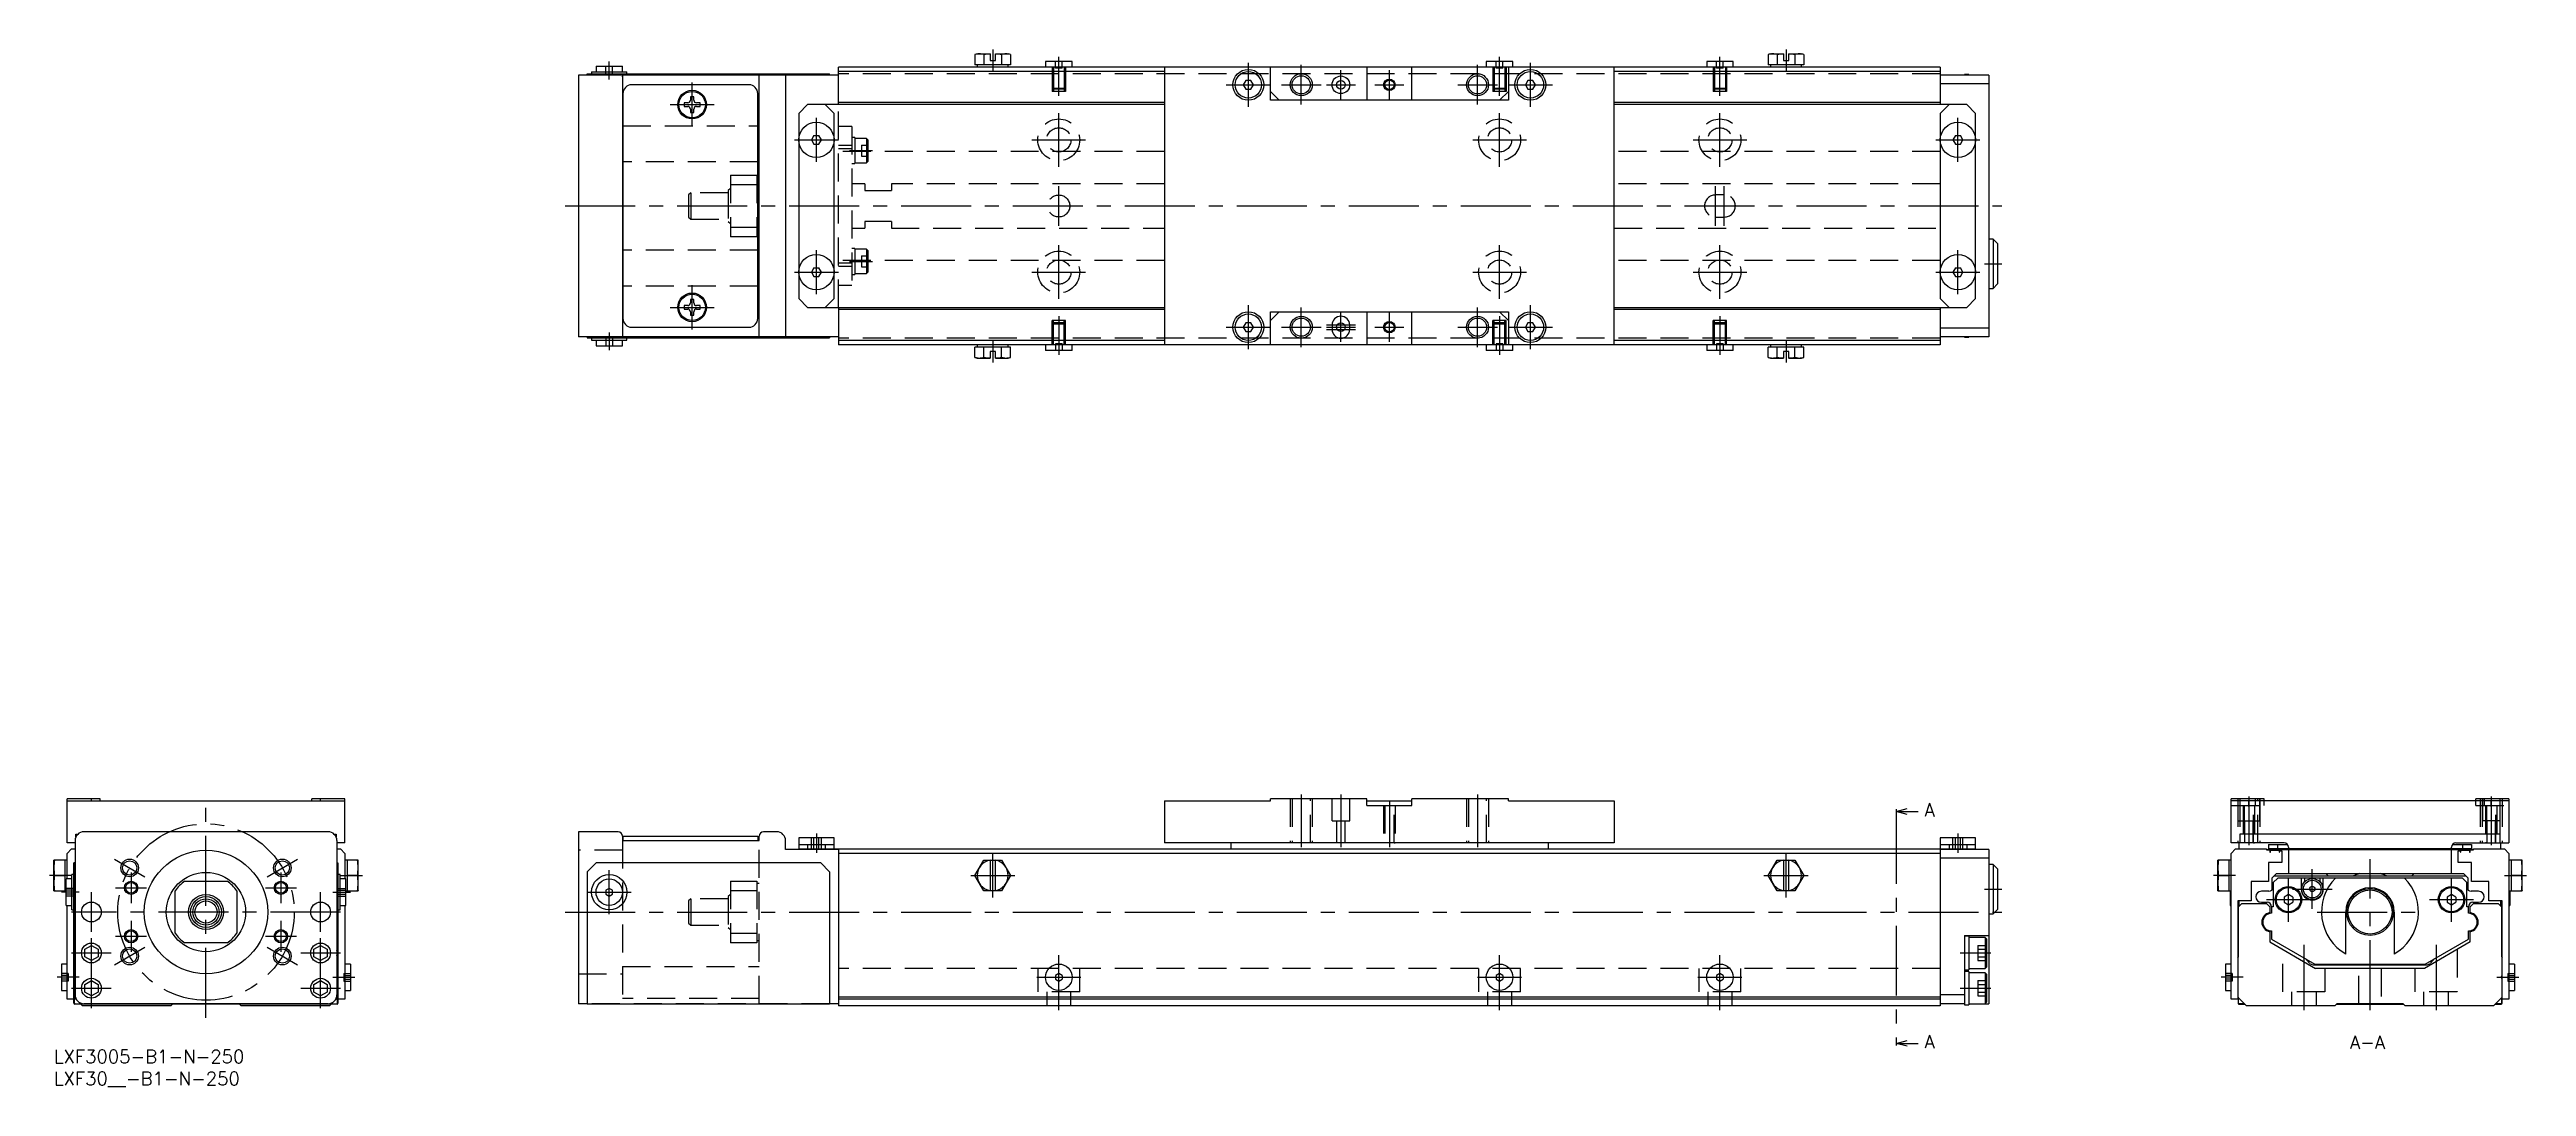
# Model space of a CAD drawing. Extents: x -1 to 561, y -8 to 227.
import ezdxf

# ---------------------------------------------------------------- set-up
doc = ezdxf.new("R2010")
doc.units = 0
doc.header["$LTSCALE"] = 0.5
doc.linetypes.add('CENTER', pattern=[50.8, 31.75, -6.35, 6.35, -6.35])
doc.linetypes.add('DASHED', pattern=[19.05, 12.7, -6.35])
for name, color, linetype in [('MSM_CENTER', 1, 'CENTER'), ('MSM_CONTINUOUS', 7, 'CONTINUOUS'), ('MSM_DASHED', 4, 'DASHED'), ('MSM_NARROW', 5, 'CONTINUOUS'), ('MSM_PART_NUMBER', 7, 'CONTINUOUS')]:
    doc.layers.add(name, color=color, linetype=linetype)
doc.styles.get("Standard").update_dxf_attribs({"font": 'txt.shx', "height": 1, "bigfont": 'bigfont.shx'})

# ---------------------------------------------------------------- blocks, each defined once
blk = doc.blocks.new('*U116')
at = {"layer": 'MSM_PART_NUMBER'}
blk.add_text('LXF3005-B1-N-250', height=3, dxfattribs=at).set_placement((0, -3))
blk = doc.blocks.new('*U117')
at = {"layer": 'MSM_PART_NUMBER'}
blk.add_text('LXF30__-B1-N-250', height=3, dxfattribs=at).set_placement((0, -8))

msp = doc.modelspace()

# ---------------------------------------------------------------- linework, layer by layer
at = {"layer": 'MSM_CENTER'}
for p, q in [((213, 227), (213, 222)), ((228, 216.5), (228, 225.31)), ((328, 216.5), (328, 225.31)), ((378, 216.5), (378, 225.31)), ((393, 227), (393, 222)), ((126, 220.2), (126, 224.25)), ((144.8, 209.5), (144.8, 219.5)), ((271, 214), (271, 224)), ((283, 214.5), (283, 223.5)), ((292, 215.7), (292, 222.3)), ((303, 215.7), (303, 222.3)), ((323, 214.5), (323, 223.5)), ((335, 214), (335, 224)), ((139.8, 214.5), (149.8, 214.5)), ((266, 219), (276, 219)), ((278.5, 219), (287.5, 219)), ((288.7, 219), (295.3, 219)), ((299.7, 219), (306.3, 219)), ((318.5, 219), (327.5, 219)), ((330, 219), (340, 219)), ((173, 201.5), (173, 211.5)), ((228, 200.41), (228, 212.59)), ((328, 200.41), (328, 212.59)), ((378, 200.41), (378, 212.59)), ((432, 201.5), (432, 211.5)), ((168, 206.5), (178, 206.5)), ((180.5, 204.06), (185.7, 204.06)), ((221.91, 206.5), (234.09, 206.5)), ((321.91, 206.5), (334.09, 206.5)), ((371.91, 206.5), (384.09, 206.5)), ((427, 206.5), (437, 206.5)), ((116, 191.5), (442, 191.5)), ((228, 187), (228, 196)), ((377, 187), (377, 196)), ((379, 187), (379, 196)), ((173, 171.5), (173, 181.5)), ((228, 170.41), (228, 182.59)), ((328, 170.41), (328, 182.59)), ((378, 170.41), (378, 182.59)), ((432, 171.5), (432, 181.5)), ((168, 176.5), (178, 176.5)), ((180.5, 178.94), (185.7, 178.94)), ((221.91, 176.5), (234.09, 176.5)), ((321.91, 176.5), (334.09, 176.5)), ((371.91, 176.5), (384.09, 176.5)), ((427, 176.5), (437, 176.5)), ((438, 178.4), (442, 178.4)), ((144.8, 163.5), (144.8, 173.5)), ((271, 159), (271, 169)), ((335, 159), (335, 169)), ((139.8, 168.5), (149.8, 168.5)), ((228, 166.5), (228, 157.69)), ((266, 164), (276, 164)), ((278.5, 164), (287.5, 164)), ((283, 159.5), (283, 168.5)), ((288.7, 164.5), (295.3, 164.5)), ((288.7, 164), (295.3, 164)), ((288.7, 163.5), (295.3, 163.5)), ((292, 160.7), (292, 167.3)), ((299.7, 164), (306.3, 164)), ((303, 160.7), (303, 167.3)), ((318.5, 164), (327.5, 164)), ((323, 159.5), (323, 168.5)), ((328, 166.5), (328, 157.69)), ((330, 164), (340, 164)), ((378, 166.5), (378, 157.69)), ((126, 162.8), (126, 158.75)), ((213, 161), (213, 156.01)), ((393, 161), (393, 156.01)), ((283, 58), (283, 46)), ((292, 58), (292, 46)), ((303, 56.5), (303, 46)), ((323, 58), (323, 46)), ((498, 57.5), (498, 46.5)), ((553, 57.5), (553, 46.5)), ((34.5, 7.3), (34.5, 55.3)), ((418, 53.6), (418, 2)), ((173, 49.1), (173, 44.7)), ((432, 49.1), (432, 44.7)), ((4, 39.6), (-1, 39.6)), ((13.72, 43.3), (20.64, 39.3)), ((17.5, 40.3), (17.5, 33.3)), ((48.36, 39.3), (55.28, 43.3)), ((51.5, 40.3), (51.5, 33.3)), ((65, 39.6), (70, 39.6)), ((126, 30.8), (126, 40.8)), ((208, 39.6), (218, 39.6)), ((213, 34.6), (213, 44.6)), ((388, 39.6), (398, 39.6)), ((393, 34.6), (393, 44.6)), ((495, 39.6), (490, 39.6)), ((512.4, 32), (512.4, 41)), ((525.5, 9), (525.5, 43.3)), ((556, 39.6), (561, 39.6)), ((5.75, 35.8), (1.75, 35.8)), ((8.5, 26.8), (8.5, 35.8)), ((14, 36.8), (21, 36.8)), ((48, 36.8), (55, 36.8)), ((60.5, 26.8), (60.5, 35.8)), ((63.25, 35.8), (67.25, 35.8)), ((121, 35.8), (131, 35.8)), ((438, 36.5), (442, 36.5)), ((502, 34.1), (512, 34.1)), ((507, 29.1), (507, 39.1)), ((507.9, 36.5), (516.9, 36.5)), ((539, 34.1), (549, 34.1)), ((544, 29.1), (544, 39.1)), ((65, 31.3), (4, 31.3)), ((17.5, 29.3), (17.5, 22.3)), ((51.5, 29.3), (51.5, 22.3)), ((116, 31.3), (442, 31.3)), ((513.5, 31.3), (537.5, 31.3)), ((8.5, 9.5), (8.5, 26.5)), ((13.72, 19.3), (20.64, 23.3)), ((14, 25.8), (21, 25.8)), ((48, 25.8), (55, 25.8)), ((48.36, 23.3), (55.28, 19.3)), ((60.5, 9.5), (60.5, 26.5)), ((510.5, 23.86), (510.5, 9)), ((540.5, 23.86), (540.5, 9)), ((4, 22), (13, 22)), ((56, 22), (65, 22)), ((228, 9), (228, 21.5)), ((328, 9), (328, 21.5)), ((378, 9), (378, 21.5)), ((432.5, 22), (439.5, 22)), ((5.7, 16.5), (0.7, 16.5)), ((4, 14), (13, 14)), ((56, 14), (65, 14)), ((63.3, 16.5), (68.3, 16.5)), ((223, 16.5), (233, 16.5)), ((323, 16.5), (333, 16.5)), ((373, 16.5), (383, 16.5)), ((432.5, 14), (439.5, 14)), ((496.7, 16.5), (491.7, 16.5)), ((554.3, 16.5), (559.3, 16.5))]:
    msp.add_line(p, q, dxfattribs=at)
msp.add_circle((34.5, 31.3), 20, dxfattribs=at)
at = {"layer": 'MSM_CONTINUOUS'}
for p, q in [((209.5, 226), (208.96, 225.85)), ((208.96, 225.85), (208.96, 223.5)), ((209.5, 226), (212.4, 226)), ((210.98, 225.85), (210.98, 223.5)), ((212.4, 226), (212.4, 224.5)), ((213.6, 224.5), (213.6, 226)), ((213.6, 226), (216.5, 226)), ((215.02, 225.85), (215.02, 223.5)), ((217.04, 225.85), (216.5, 226)), ((217.04, 225.85), (217.04, 223.5)), ((389.5, 226), (388.96, 225.85)), ((388.96, 225.85), (388.96, 223.5)), ((389.5, 226), (392.4, 226)), ((390.98, 225.85), (390.98, 223.5)), ((392.4, 226), (392.4, 224.5)), ((393.6, 224.5), (393.6, 226)), ((393.6, 226), (396.5, 226)), ((395.02, 225.85), (395.02, 223.5)), ((397.04, 225.85), (396.5, 226)), ((397.04, 225.85), (397.04, 223.5)), ((178, 221.2), (119, 221.2)), ((119, 221.2), (119, 161.8)), ((121, 221.2), (121, 221.45)), ((121, 221.45), (176, 221.45)), ((121, 221.35), (176, 221.35)), ((122, 221.95), (130, 221.95)), ((122, 221.95), (122, 221.45)), ((123, 223.25), (129, 223.25)), ((123, 223.25), (123, 221.95)), ((123, 221.35), (123, 221.45)), ((124.4, 221.35), (124.4, 221.2)), ((127.6, 221.2), (127.6, 221.35)), ((129, 221.95), (129, 223.25)), ((129, 221.2), (129, 161.8)), ((130, 221.45), (130, 221.95)), ((160, 161.8), (160, 221.2)), ((166, 221.25), (166, 161.75)), ((174, 221.35), (174, 221.45)), ((176, 221.2), (176, 221.45)), ((428, 223), (178, 223)), ((178, 214.5), (178, 223)), ((252, 222), (178, 222)), ((217.04, 223.5), (208.96, 223.5)), ((209.5, 223.5), (209.5, 223)), ((212.4, 224.5), (213.6, 224.5)), ((216.5, 223), (216.5, 223.5)), ((225, 224.3), (225, 223)), ((231, 224.3), (225, 224.3)), ((231, 223), (231, 224.3)), ((252, 223), (252, 160)), ((270.42, 220), (269.85, 219)), ((271.58, 220), (270.42, 220)), ((272.15, 219), (271.58, 220)), ((276, 215.5), (276, 223)), ((297.9, 223), (297.9, 215.5)), ((308.1, 215.5), (308.1, 223)), ((325, 224.3), (325, 223)), ((331, 224.3), (325, 224.3)), ((330, 223), (330, 215.5)), ((331, 223), (331, 224.3)), ((334.42, 220), (333.85, 219)), ((335.58, 220), (334.42, 220)), ((336.15, 219), (335.58, 220)), ((354, 160), (354, 223)), ((428, 222), (354, 222)), ((375, 224.3), (375, 223)), ((381, 224.3), (375, 224.3)), ((381, 223), (381, 224.3)), ((397.04, 223.5), (388.96, 223.5)), ((389.5, 223.5), (389.5, 223)), ((392.4, 224.5), (393.6, 224.5)), ((396.5, 223), (396.5, 223.5)), ((428, 223), (428, 214.5)), ((439, 221.2), (428, 221.2)), ((439, 219.2), (428, 219.2)), ((434.5, 221.3), (433.5, 221.3)), ((433.5, 221.3), (433.5, 221.2)), ((434.5, 221.3), (434.5, 221.2)), ((439, 221.2), (439, 161.8)), ((129.1, 217), (129.1, 166)), ((157.7, 219), (131.1, 219)), ((143, 214.9), (143, 214.1)), ((143.8, 214.9), (143, 214.9)), ((143, 214.1), (143.8, 214.1)), ((144.4, 216.3), (144.4, 215.5)), ((145.2, 216.3), (144.4, 216.3)), ((145.2, 215.5), (145.2, 216.3)), ((146.6, 214.9), (145.8, 214.9)), ((145.8, 214.1), (146.6, 214.1)), ((146.6, 214.1), (146.6, 214.9)), ((159.7, 166), (159.7, 217)), ((171, 214.5), (169, 212.5)), ((252, 214.5), (171, 214.5)), ((177, 212.5), (175, 214.5)), ((252, 215), (178, 215)), ((269.85, 219), (270.42, 218)), ((270.42, 218), (271.58, 218)), ((271.58, 218), (272.15, 219)), ((278, 215.5), (276, 217.5)), ((330, 215.5), (276, 215.5)), ((330, 217.5), (328, 215.5)), ((333.85, 219), (334.42, 218)), ((334.42, 218), (335.58, 218)), ((335.58, 218), (336.15, 219)), ((428, 215), (354, 215)), ((434, 214.5), (354, 214.5)), ((430, 214.5), (428, 212.5)), ((436, 212.5), (434, 214.5)), ((129, 209.7), (129.1, 209.7)), ((129, 209.7), (129.1, 209.7)), ((144.4, 213.5), (144.4, 212.7)), ((144.4, 212.7), (145.2, 212.7)), ((145.2, 212.7), (145.2, 213.5)), ((159.7, 209.7), (160, 209.7)), ((159.7, 209.7), (160, 209.7)), ((169, 212.5), (169, 170.5)), ((177, 170.5), (177, 212.5)), ((428, 212.5), (428, 170.5)), ((436, 170.5), (436, 212.5)), ((172.42, 207.5), (171.85, 206.5)), ((171.85, 206.5), (172.42, 205.5)), ((172.42, 207.5), (173.58, 207.5)), ((172.42, 205.5), (173.58, 205.5)), ((174.15, 206.5), (173.58, 207.5)), ((173.58, 205.5), (174.15, 206.5)), ((431.42, 207.5), (430.85, 206.5)), ((430.85, 206.5), (431.42, 205.5)), ((431.42, 207.5), (432.58, 207.5)), ((431.42, 205.5), (432.58, 205.5)), ((433.15, 206.5), (432.58, 207.5)), ((432.58, 205.5), (433.15, 206.5)), ((129.1, 201.5), (129, 201.5)), ((160, 201.5), (159.7, 201.5)), ((160, 198), (159.7, 198)), ((129.1, 181.5), (129, 181.5)), ((159.7, 185), (160, 185)), ((160, 181.5), (159.7, 181.5)), ((440, 184), (439, 184)), ((440, 184), (440, 172.8)), ((441, 183), (440, 184)), ((441, 183), (441, 173.8)), ((172.42, 177.5), (171.85, 176.5)), ((171.85, 176.5), (172.42, 175.5)), ((172.42, 177.5), (173.58, 177.5)), ((172.42, 175.5), (173.58, 175.5)), ((174.15, 176.5), (173.58, 177.5)), ((173.58, 175.5), (174.15, 176.5)), ((431.42, 177.5), (430.85, 176.5)), ((430.85, 176.5), (431.42, 175.5)), ((431.42, 177.5), (432.58, 177.5)), ((431.42, 175.5), (432.58, 175.5)), ((433.15, 176.5), (432.58, 177.5)), ((432.58, 175.5), (433.15, 176.5)), ((129.1, 173.3), (129, 173.3)), ((129.1, 173.3), (129, 173.3)), ((143, 168.9), (143, 168.1)), ((143.8, 168.9), (143, 168.9)), ((144.4, 170.3), (144.4, 169.5)), ((145.2, 170.3), (144.4, 170.3)), ((145.2, 169.5), (145.2, 170.3)), ((146.6, 168.9), (145.8, 168.9)), ((146.6, 168.1), (146.6, 168.9)), ((160, 173.3), (159.7, 173.3)), ((160, 173.3), (159.7, 173.3)), ((169, 170.5), (171, 168.5)), ((175, 168.5), (177, 170.5)), ((428, 170.5), (430, 168.5)), ((434, 168.5), (436, 170.5)), ((439, 172.8), (440, 172.8)), ((440, 172.8), (441, 173.8)), ((131.1, 164), (157.7, 164)), ((143, 168.1), (143.8, 168.1)), ((144.4, 167.5), (144.4, 166.7)), ((144.4, 166.7), (145.2, 166.7)), ((145.2, 166.7), (145.2, 167.5)), ((145.8, 168.1), (146.6, 168.1)), ((171, 168.5), (252, 168.5)), ((178, 168.5), (178, 160)), ((252, 168), (178, 168)), ((270.42, 165), (269.85, 164)), ((269.85, 164), (270.42, 163)), ((271.58, 165), (270.42, 165)), ((270.42, 163), (271.58, 163)), ((272.15, 164), (271.58, 165)), ((271.58, 163), (272.15, 164)), ((276, 165.5), (278, 167.5)), ((276, 167.5), (330, 167.5)), ((276, 160), (276, 167.5)), ((290, 164.5), (290, 163.5)), ((294, 163.5), (294, 164.5)), ((297.9, 167.5), (297.9, 160)), ((308.1, 160), (308.1, 167.5)), ((328, 167.5), (330, 165.5)), ((330, 167.5), (330, 160)), ((334.42, 165), (333.85, 164)), ((333.85, 164), (334.42, 163)), ((335.58, 165), (334.42, 165)), ((334.42, 163), (335.58, 163)), ((336.15, 164), (335.58, 165)), ((335.58, 163), (336.15, 164)), ((354, 168.5), (434, 168.5)), ((428, 168), (354, 168)), ((428, 168.5), (428, 160)), ((439, 163.8), (428, 163.8)), ((178, 161.8), (119, 161.8)), ((121, 161.8), (121, 161.55)), ((121, 161.65), (176, 161.65)), ((121, 161.55), (176, 161.55)), ((122, 161.55), (122, 161.05)), ((122, 161.05), (130, 161.05)), ((123, 161.65), (123, 161.55)), ((123, 161.05), (123, 159.75)), ((123, 159.75), (129, 159.75)), ((124.4, 161.8), (124.4, 161.65)), ((127.6, 161.65), (127.6, 161.8)), ((129, 159.75), (129, 161.05)), ((130, 161.05), (130, 161.55)), ((174, 161.65), (174, 161.55)), ((176, 161.8), (176, 161.55)), ((252, 161), (178, 161)), ((428, 160), (178, 160)), ((217.04, 159.5), (208.96, 159.5)), ((208.96, 157.15), (208.96, 159.5)), ((209.5, 160), (209.5, 159.5)), ((210.98, 157.15), (210.98, 159.5)), ((212.4, 158.5), (212.4, 157)), ((213.6, 158.5), (212.4, 158.5)), ((213.6, 157), (213.6, 158.5)), ((215.02, 157.15), (215.02, 159.5)), ((216.5, 159.5), (216.5, 160)), ((217.04, 157.15), (217.04, 159.5)), ((225, 160), (225, 158.7)), ((231, 158.7), (225, 158.7)), ((231, 158.7), (231, 160)), ((325, 160), (325, 158.7)), ((331, 158.7), (325, 158.7)), ((331, 158.7), (331, 160)), ((428, 161), (354, 161)), ((375, 160), (375, 158.7)), ((381, 158.7), (375, 158.7)), ((381, 158.7), (381, 160)), ((397.04, 159.5), (388.96, 159.5)), ((388.96, 157.15), (388.96, 159.5)), ((389.5, 160), (389.5, 159.5)), ((390.98, 157.15), (390.98, 159.5)), ((392.4, 158.5), (392.4, 157)), ((393.6, 158.5), (392.4, 158.5)), ((393.6, 157), (393.6, 158.5)), ((395.02, 157.15), (395.02, 159.5)), ((396.5, 159.5), (396.5, 160)), ((397.04, 157.15), (397.04, 159.5)), ((439, 161.8), (428, 161.8)), ((433.5, 161.8), (433.5, 161.7)), ((433.5, 161.7), (434.5, 161.7)), ((434.5, 161.8), (434.5, 161.7)), ((208.96, 157.15), (209.5, 157)), ((209.5, 157), (212.4, 157)), ((213.6, 157), (216.5, 157)), ((216.5, 157), (217.04, 157.15)), ((388.96, 157.15), (389.5, 157)), ((389.5, 157), (392.4, 157)), ((393.6, 157), (396.5, 157)), ((396.5, 157), (397.04, 157.15)), ((3, 47), (3, 57)), ((10.5, 57), (3, 57)), ((3, 56.5), (66, 56.5)), ((8.5, 56.5), (8.5, 57)), ((10.5, 56.5), (10.5, 57)), ((66, 57), (58.5, 57)), ((58.5, 56.5), (58.5, 57)), ((60.5, 56.5), (60.5, 57)), ((66, 47), (66, 57)), ((252, 56.5), (252, 47)), ((252, 56.5), (276, 56.5)), ((276, 56.5), (276, 57)), ((297.9, 57), (276, 57)), ((297.9, 55.5), (297.9, 57)), ((297.9, 56.5), (308.1, 56.5)), ((330, 57), (308.1, 57)), ((308.1, 55.5), (308.1, 57)), ((330, 56.5), (330, 57)), ((330, 56.5), (354, 56.5)), ((354, 56.5), (354, 47)), ((501.5, 57), (494, 57)), ((494, 47), (494, 57)), ((557, 56.5), (494, 56.5)), ((499.5, 56.5), (499.5, 57)), ((501.5, 56.5), (501.5, 57)), ((557, 57), (549.5, 57)), ((549.5, 56.5), (549.5, 57)), ((551.5, 56.5), (551.5, 57)), ((557, 57), (557, 47)), ((297.9, 55.5), (308.1, 55.5)), ((418, 54.1), (420.5, 54.77)), ((418, 54.6), (418, 53.6)), ((418, 54.1), (423, 54.1)), ((420.5, 53.43), (418, 54.1)), ((4.8, 47), (3, 47)), ((3, 44.6), (4, 45.6)), ((4, 45.6), (4.8, 45.6)), ((4.8, 47.5), (4.8, 12.5)), ((5, 49), (5.48, 49)), ((5, 48.37), (5, 49)), ((62.2, 49.5), (6.8, 49.5)), ((63.52, 49), (64, 49)), ((64, 49), (64, 48.37)), ((64.2, 47.5), (64.2, 12.5)), ((66, 47), (64.2, 47)), ((64.2, 45.6), (65, 45.6)), ((65, 45.6), (66, 44.6)), ((128, 49.5), (119, 49.5)), ((119, 49.5), (119, 10.5)), ((129, 48.5), (129, 47.5)), ((129, 47.5), (160, 47.5)), ((129.1, 48.5), (129.1, 47.5)), ((129.1, 48.5), (159.7, 48.5)), ((159.7, 48.5), (159.7, 47.5)), ((160, 47.5), (160, 48.5)), ((164, 49.5), (161, 49.5)), ((166, 45.5), (166, 47.5)), ((178, 45.5), (166, 45.5)), ((169, 48.1), (169, 45.5)), ((177, 48.1), (169, 48.1)), ((169, 46.6), (177, 46.6)), ((169, 45.6), (436, 45.6)), ((171, 46.6), (171, 45.5)), ((175, 46.6), (175, 45.6)), ((177, 45.6), (177, 48.1)), ((178, 45.6), (178, 10)), ((354, 47), (252, 47)), ((267, 47), (267, 45.6)), ((339, 47), (339, 45.6)), ((436, 48.1), (428, 48.1)), ((428, 48.1), (428, 10)), ((428, 46.6), (436, 46.6)), ((439, 45.5), (428, 45.5)), ((430, 46.6), (430, 45.6)), ((434, 46.6), (434, 45.5)), ((436, 45.5), (436, 48.1)), ((439, 45.5), (439, 10.5)), ((506, 47), (494, 47)), ((494, 44.6), (495, 45.6)), ((495, 45.6), (502, 45.6)), ((495.8, 45.6), (495.8, 47)), ((555, 49), (496, 49)), ((496, 49), (496, 47)), ((502, 45.6), (502, 45.4)), ((502, 45.5), (549, 45.5)), ((502, 45.4), (502.8, 45.4)), ((502.5, 46.6), (506.8, 46.6)), ((502.5, 46.6), (502.5, 45.5)), ((548.5, 45.6), (502.5, 45.6)), ((502.8, 45.4), (502.8, 44.85)), ((502.9, 44.85), (502.9, 45.35)), ((502.9, 45.35), (504.9, 45.35)), ((504.5, 46.6), (504.5, 45.6)), ((504.9, 45.35), (504.9, 44.85)), ((505, 45.2), (505.5, 45.2)), ((505, 44.85), (505, 45.2)), ((505.5, 45.2), (505.5, 42.5)), ((506.5, 46.87), (506.5, 46.6)), ((507, 46), (507, 45.6)), ((507, 45.5), (507, 40)), ((544, 45.6), (544, 46)), ((544, 40), (544, 45.5)), ((544.2, 46.6), (548.5, 46.6)), ((544.5, 46.6), (544.5, 46.87)), ((545, 47), (557, 47)), ((545.5, 45.2), (546, 45.2)), ((545.5, 42.5), (545.5, 45.2)), ((546, 45.2), (546, 44.85)), ((546.1, 45.35), (548.1, 45.35)), ((546.1, 44.85), (546.1, 45.35)), ((546.5, 46.6), (546.5, 45.6)), ((548.1, 45.35), (548.1, 44.85)), ((548.2, 45.4), (549, 45.4)), ((548.2, 44.85), (548.2, 45.4)), ((548.5, 46.6), (548.5, 45.5)), ((549, 45.6), (556, 45.6)), ((549, 45.4), (549, 45.6)), ((555, 47), (555, 49)), ((555.2, 45.6), (555.2, 47)), ((556, 45.6), (557, 44.6)), ((0, 43.05), (0.01, 43.1)), ((0, 36.15), (0, 43.05)), ((3, 43.1), (0.01, 43.1)), ((0.15, 39.6), (2.5, 39.6)), ((2.5, 43.1), (2.5, 36.1)), ((3, 38.8), (3, 44.6)), ((4.55, 39.8), (4.05, 39.8)), ((4.05, 31.8), (4.05, 39.8)), ((4.55, 10.6), (4.55, 42.45)), ((4.65, 42.45), (4.55, 42.45)), ((4.65, 40.45), (4.55, 40.45)), ((4.65, 10.6), (4.65, 42.45)), ((64.35, 10.6), (64.35, 42.45)), ((64.35, 42.45), (64.45, 42.45)), ((64.35, 40.45), (64.45, 40.45)), ((64.45, 42.45), (64.45, 10.6)), ((64.95, 39.8), (64.45, 39.8)), ((64.95, 31.8), (64.95, 39.8)), ((66, 44.6), (66, 38.8)), ((68.99, 43.1), (66, 43.1)), ((66.5, 43.1), (66.5, 36.1)), ((68.85, 39.6), (66.5, 39.6)), ((68.99, 43.1), (69, 43.05)), ((69, 36.15), (69, 43.05)), ((121, 40.45), (123, 42.45)), ((121, 40.45), (121, 10.4)), ((174, 42.45), (123, 42.45)), ((174, 42.45), (176, 40.45)), ((176, 40.45), (176, 10.4)), ((428, 44.6), (178, 44.6)), ((208.96, 39.6), (210.98, 43.1)), ((210.98, 36.1), (208.96, 39.6)), ((210.98, 43.1), (215.02, 43.1)), ((212.4, 43.1), (212.4, 36.1)), ((213.6, 36.1), (213.6, 43.1)), ((215.02, 43.1), (217.04, 39.6)), ((217.04, 39.6), (215.02, 36.1)), ((388.96, 39.6), (390.98, 43.1)), ((390.98, 36.1), (388.96, 39.6)), ((390.98, 43.1), (395.02, 43.1)), ((392.4, 43.1), (392.4, 36.1)), ((393.6, 36.1), (393.6, 43.1)), ((395.02, 43.1), (397.04, 39.6)), ((397.04, 39.6), (395.02, 36.1)), ((439, 43.5), (428, 43.5)), ((440, 42.1), (439, 42.1)), ((441, 41.1), (440, 42.1)), ((440, 42.1), (440, 30.9)), ((441, 41.1), (441, 31.9)), ((491, 43.05), (491.01, 43.1)), ((491, 36.15), (491, 43.05)), ((494, 43.1), (491.01, 43.1)), ((491.15, 39.6), (493.5, 39.6)), ((493.5, 43.1), (493.5, 36.1)), ((494, 11.5), (494, 44.6)), ((502.5, 42.5), (502.5, 38.2)), ((505.5, 42.5), (502.5, 42.5)), ((502.8, 44.85), (502.9, 44.85)), ((504.25, 40), (503.25, 39)), ((503.75, 39.5), (547.25, 39.5)), ((504.25, 40), (546.75, 40)), ((504.9, 44.85), (505, 44.85)), ((516, 39.5), (515.5, 40)), ((535.5, 40), (535, 39.5)), ((548.5, 42.5), (545.5, 42.5)), ((546, 44.85), (546.1, 44.85)), ((547.75, 39), (546.75, 40)), ((548.1, 44.85), (548.2, 44.85)), ((548.5, 38.2), (548.5, 42.5)), ((557, 44.6), (557, 11.5)), ((559.99, 43.1), (557, 43.1)), ((557.5, 43.1), (557.5, 36.1)), ((559.85, 39.6), (557.5, 39.6)), ((559.99, 43.1), (560, 43.05)), ((560, 36.15), (560, 43.05)), ((0.01, 36.1), (0, 36.15)), ((0.01, 36.1), (2.75, 36.1)), ((4.05, 38.8), (2.75, 38.8)), ((2.75, 32.8), (2.75, 38.8)), ((4.8, 37.4), (4.65, 37.4)), ((4.65, 34.2), (4.8, 34.2)), ((4.8, 33.8), (4.65, 33.8)), ((27.5, 26.48), (27.5, 36.12)), ((29.68, 38.3), (39.32, 38.3)), ((41.5, 36.12), (41.5, 26.48)), ((64.35, 37.4), (64.2, 37.4)), ((64.2, 34.2), (64.35, 34.2)), ((64.35, 33.8), (64.2, 33.8)), ((66.25, 38.8), (64.95, 38.8)), ((66.25, 32.8), (66.25, 38.8)), ((66.25, 36.1), (68.99, 36.1)), ((69, 36.15), (68.99, 36.1)), ((126, 36.67), (125.25, 36.23)), ((125.25, 36.23), (125.25, 35.37)), ((125.25, 35.37), (126, 34.93)), ((126.75, 36.23), (126, 36.67)), ((126, 34.93), (126.75, 35.37)), ((126.75, 35.37), (126.75, 36.23)), ((215.02, 36.1), (210.98, 36.1)), ((395.02, 36.1), (390.98, 36.1)), ((491.01, 36.1), (491, 36.15)), ((491.01, 36.1), (494, 36.1)), ((493.75, 36.1), (493.75, 32.8)), ((495.5, 33.8), (495.5, 11.5)), ((498.5, 33.8), (495.5, 33.8)), ((495.55, 33.8), (495.55, 21.05)), ((495.65, 21.15), (495.65, 33.8)), ((495.8, 32.6), (495.8, 33.8)), ((498.5, 38.2), (498.5, 33.8)), ((502.5, 38.2), (498.5, 38.2)), ((502.55, 36), (500.85, 36)), ((503.25, 39), (503.25, 36.29)), ((504.55, 39), (503.55, 38)), ((503.55, 38), (503.55, 32.5)), ((546.45, 39), (504.55, 39)), ((507, 35.25), (506, 34.68)), ((506, 34.68), (506, 33.52)), ((508, 34.68), (507, 35.25)), ((508, 34.68), (508, 33.52)), ((509.9, 39), (509.9, 36.5)), ((510.7, 38.19), (510.7, 39)), ((514.1, 39), (514.1, 38.19)), ((514.9, 36.5), (514.9, 39)), ((544, 35.25), (543, 34.68)), ((543, 34.68), (543, 33.52)), ((545, 34.68), (544, 35.25)), ((545, 34.68), (545, 33.52)), ((547.45, 38), (546.45, 39)), ((547.45, 32.5), (547.45, 38)), ((547.75, 36.29), (547.75, 39)), ((550.15, 36), (548.45, 36)), ((552.5, 38.2), (548.5, 38.2)), ((552.5, 33.8), (552.5, 38.2)), ((555.5, 33.8), (552.5, 33.8)), ((555.2, 32.6), (555.2, 33.8)), ((555.35, 33.8), (555.35, 21.15)), ((555.45, 21.05), (555.45, 33.8)), ((555.5, 11.5), (555.5, 33.8)), ((557, 36.1), (559.99, 36.1)), ((557.25, 36.1), (557.25, 32.8)), ((560, 36.15), (559.99, 36.1)), ((2.75, 32.8), (4.05, 32.8)), ((3, 11.5), (3, 32.8)), ((4.05, 31.8), (4.55, 31.8)), ((4.5, 31.8), (4.5, 11.5)), ((4.7, 32.5), (4.8, 32.6)), ((4.7, 21.2), (4.7, 32.5)), ((64.2, 32.6), (64.3, 32.5)), ((64.3, 32.5), (64.3, 21.2)), ((64.45, 31.8), (64.95, 31.8)), ((64.5, 11.5), (64.5, 31.8)), ((64.95, 32.8), (66.25, 32.8)), ((66, 32.8), (66, 11.5)), ((439, 30.9), (440, 30.9)), ((440, 30.9), (441, 31.9)), ((493.75, 32.8), (494, 32.8)), ((495.5, 31.8), (495.55, 31.8)), ((495.7, 32.5), (496.4, 33.2)), ((495.7, 21.2), (495.7, 32.5)), ((496.4, 33.2), (502.05, 33.2)), ((500.85, 33.5), (502.16, 33.5)), ((502.05, 33.2), (502.75, 32.5)), ((502.75, 32.5), (502.75, 31.16)), ((503.55, 32.5), (503.16, 32.5)), ((503.16, 32.5), (503.16, 31)), ((506, 33.52), (507, 32.95)), ((507, 32.95), (508, 33.52)), ((520, 21.77), (520, 31.3)), ((531, 31.3), (531, 21.77)), ((543, 33.52), (544, 32.95)), ((544, 32.95), (545, 33.52)), ((547.84, 32.5), (547.45, 32.5)), ((547.84, 31), (547.84, 32.5)), ((548.25, 32.5), (548.95, 33.2)), ((548.25, 31.16), (548.25, 32.5)), ((548.84, 33.5), (550.15, 33.5)), ((548.95, 33.2), (554.6, 33.2)), ((554.6, 33.2), (555.3, 32.5)), ((555.3, 32.5), (555.3, 21.2)), ((555.45, 31.8), (555.5, 31.8)), ((557, 32.8), (557.25, 32.8)), ((7, 22.87), (8.5, 23.73)), ((7, 21.13), (7, 22.87)), ((8.5, 23.73), (10, 22.87)), ((10, 22.87), (10, 21.13)), ((39.32, 24.3), (29.68, 24.3)), ((59, 22.87), (60.5, 23.73)), ((59, 21.13), (59, 22.87)), ((60.5, 23.73), (62, 22.87)), ((62, 22.87), (62, 21.13)), ((433.5, 26), (439, 26)), ((433.5, 26), (433.5, 10.2)), ((434.5, 25.8), (433.5, 25.8)), ((434.5, 25.8), (434.5, 18.2)), ((438.19, 25.5), (434.5, 25.5)), ((438.5, 25.19), (438.19, 25.5)), ((438.19, 25.5), (438.19, 18.5)), ((438.5, 25.19), (438.5, 18.81)), ((502.75, 26.84), (502.75, 24.5)), ((502.75, 24.5), (513.14, 18.5)), ((503.16, 27), (503.16, 25.16)), ((503.16, 25.16), (512.96, 19.5)), ((548.25, 24.5), (537.86, 18.5)), ((538.03, 19.5), (547.84, 25.16)), ((547.84, 25.16), (547.84, 27)), ((548.25, 24.5), (548.25, 26.84)), ((3, 19.5), (1.7, 19.5)), ((1.7, 19.5), (1.7, 13.5)), ((4.5, 21), (4.55, 21.05)), ((4.65, 21.15), (4.7, 21.2)), ((8.5, 20.27), (7, 21.13)), ((10, 21.13), (8.5, 20.27)), ((60.5, 20.27), (59, 21.13)), ((62, 21.13), (60.5, 20.27)), ((64.3, 21.2), (64.35, 21.15)), ((64.45, 21.05), (64.5, 21)), ((67.3, 19.5), (66, 19.5)), ((67.3, 19.5), (67.3, 13.5)), ((228, 17.37), (227.25, 16.93)), ((227.25, 16.93), (227.25, 16.07)), ((228.75, 16.93), (228, 17.37)), ((228.75, 16.93), (228.75, 16.07)), ((328, 17.37), (327.25, 16.93)), ((327.25, 16.93), (327.25, 16.07)), ((328.75, 16.93), (328, 17.37)), ((328.75, 16.93), (328.75, 16.07)), ((378, 17.37), (377.25, 16.93)), ((377.25, 16.93), (377.25, 16.07)), ((378.75, 16.93), (378, 17.37)), ((378.75, 16.93), (378.75, 16.07)), ((433.5, 18.2), (434.5, 18.2)), ((434.5, 17.8), (433.5, 17.8)), ((434.5, 18.5), (438.19, 18.5)), ((434.5, 17.8), (434.5, 10.2)), ((438.19, 17.5), (434.5, 17.5)), ((438.19, 18.5), (438.5, 18.81)), ((438.5, 17.19), (438.19, 17.5)), ((438.19, 17.5), (438.19, 10.5)), ((438.5, 17.19), (438.5, 10.81)), ((494, 19.5), (492.7, 19.5)), ((492.7, 19.5), (492.7, 13.5)), ((495.5, 21), (495.7, 21.2)), ((511.78, 19.65), (512.54, 19.3)), ((512.54, 19.3), (538.46, 19.3)), ((512.96, 19.5), (538.03, 19.5)), ((537.86, 18.5), (513.14, 18.5)), ((538.46, 19.3), (539.22, 19.65)), ((555.3, 21.2), (555.5, 21)), ((558.3, 19.5), (557, 19.5)), ((558.3, 19.5), (558.3, 13.5)), ((1.7, 13.5), (3, 13.5)), ((4.5, 11.5), (3, 11.5)), ((4.55, 11.95), (4.5, 12)), ((5.2, 11.3), (4.65, 11.85)), ((7, 14.87), (8.5, 15.73)), ((7, 13.13), (7, 14.87)), ((8.5, 12.27), (7, 13.13)), ((8.5, 15.73), (10, 14.87)), ((10, 13.13), (8.5, 12.27)), ((10, 14.87), (10, 13.13)), ((59, 14.87), (60.5, 15.73)), ((59, 13.13), (59, 14.87)), ((60.5, 12.27), (59, 13.13)), ((60.5, 15.73), (62, 14.87)), ((62, 13.13), (60.5, 12.27)), ((62, 14.87), (62, 13.13)), ((64.35, 11.85), (63.8, 11.3)), ((64.5, 12), (64.45, 11.95)), ((66, 11.5), (64.5, 11.5)), ((66, 13.5), (67.3, 13.5)), ((428, 12), (178, 12)), ((428, 11.5), (178, 11.5)), ((227.25, 16.07), (228, 15.63)), ((228, 15.63), (228.75, 16.07)), ((327.25, 16.07), (328, 15.63)), ((328, 15.63), (328.75, 16.07)), ((377.25, 16.07), (378, 15.63)), ((378, 15.63), (378.75, 16.07)), ((433.5, 12.5), (428, 12.5)), ((492.7, 13.5), (494, 13.5)), ((495.5, 11.5), (494, 11.5)), ((497.5, 10), (495.5, 12)), ((495.55, 11.95), (495.55, 10.6)), ((495.65, 10.6), (495.65, 11.85)), ((555.5, 12), (553.5, 10)), ((555.35, 11.85), (555.35, 10.6)), ((555.45, 10.6), (555.45, 11.95)), ((557, 11.5), (555.5, 11.5)), ((557, 13.5), (558.3, 13.5)), ((4.75, 10.5), (64.25, 10.5)), ((64.25, 10.4), (4.75, 10.4)), ((6, 10.5), (5.6, 10.9)), ((6.5, 10), (6.1, 10.4)), ((26.5, 10), (6.5, 10)), ((62.2, 10.5), (6.8, 10.5)), ((26.9, 10.4), (26.5, 10)), ((42.5, 10), (42.1, 10.4)), ((62.5, 10), (42.5, 10)), ((62.9, 10.4), (62.5, 10)), ((63.4, 10.9), (63, 10.5)), ((121, 10.5), (119, 10.5)), ((176, 10.4), (121, 10.4)), ((178, 10.5), (176, 10.5)), ((428, 10), (178, 10)), ((433.5, 10.5), (428, 10.5)), ((433.5, 10.2), (434.5, 10.2)), ((434.5, 10.5), (439, 10.5)), ((438.19, 10.5), (438.5, 10.81)), ((497, 10.5), (495.75, 10.5)), ((495.75, 10.4), (497.1, 10.4)), ((517.5, 10), (497.5, 10)), ((518, 10.5), (517.5, 10)), ((517.9, 10.4), (533.1, 10.4)), ((533, 10.5), (518, 10.5)), ((533.5, 10), (533, 10.5)), ((553.5, 10), (533.5, 10)), ((553.9, 10.4), (555.25, 10.4)), ((555.25, 10.5), (554, 10.5)), ((418, 1.5), (420.5, 2.17)), ((418, 2), (418, 1)), ((418, 1.5), (423, 1.5)), ((420.5, 0.83), (418, 1.5))]:
    msp.add_line(p, q, dxfattribs=at)
for centre, radius in [((271, 219), 3.5), ((271, 219), 3), ((283, 219), 2.07), ((292, 219), 2), ((292, 219), 1), ((303, 219), 1.06), ((323, 219), 2.07), ((335, 219), 3.5), ((335, 219), 3), ((144.8, 214.5), 3.25), ((144.8, 214.5), 3), ((173, 206.5), 4), ((432, 206.5), 4), ((173, 176.5), 4), ((432, 176.5), 4), ((144.8, 168.5), 3.25), ((144.8, 168.5), 3), ((271, 164), 3.5), ((271, 164), 3), ((283, 164), 2.07), ((292, 164), 1), ((303, 164), 1.06), ((323, 164), 2.07), ((335, 164), 3.5), ((335, 164), 3), ((34.5, 31.3), 14), ((17.18, 41.3), 1.62), ((34.5, 31.3), 9), ((51.82, 41.3), 1.62), ((126, 35.8), 4), ((17.5, 36.8), 1.23), ((34.5, 31.3), 4), ((34.5, 31.3), 3.5), ((34.5, 31.3), 3), ((34.5, 31.3), 2.5), ((51.5, 36.8), 1.23), ((126, 35.8), 3), ((507, 34.1), 3), ((507, 34.1), 2.75), ((512.4, 36.5), 2.4), ((512.4, 36.5), 2), ((512.4, 36.5), 0.6), ((525.5, 31.3), 5.3), ((525.5, 31.3), 5), ((544, 34.1), 3), ((544, 34.1), 2.75), ((8.5, 31.3), 2.25), ((60.5, 31.3), 2.25), ((8.5, 22), 2.25), ((17.18, 21.3), 1.62), ((17.5, 25.8), 1.23), ((51.82, 21.3), 1.62), ((51.5, 25.8), 1.23), ((60.5, 22), 2.25), ((228, 16.5), 3), ((328, 16.5), 3), ((378, 16.5), 3), ((8.5, 14), 2.25), ((60.5, 14), 2.25)]:
    msp.add_circle(centre, radius, dxfattribs=at)
for centre, radius, start, end in [((210.01, 222.14), 3.86, 90.5738, 105.7691), ((209.93, 222.14), 3.86, 74.2277, 89.4294), ((213.21, 209.49), 16.52, 92.8088, 97.7596), ((212.82, 209.83), 16.17, 82.1877, 87.2439), ((216.07, 222.14), 3.86, 90.5738, 105.7691), ((215.99, 222.14), 3.86, 74.2277, 89.4294), ((390.01, 222.14), 3.86, 90.5738, 105.7691), ((389.93, 222.14), 3.86, 74.2277, 89.4294), ((393.21, 209.49), 16.52, 92.8088, 97.7596), ((392.82, 209.83), 16.17, 82.1877, 87.2439), ((396.07, 222.14), 3.86, 90.5738, 105.7691), ((395.99, 222.14), 3.86, 74.2277, 89.4294), ((128.41, 220.95), 0.59, 335.2344, 357.8086), ((131.1, 217), 2, 90, 180), ((143.8, 215.5), 0.6, 270, 0), ((143.8, 213.5), 0.6, 360, 90), ((145.8, 215.5), 0.6, 180, 270), ((145.8, 213.5), 0.6, 90, 180), ((157.7, 217), 2, 0, 90), ((143.8, 169.5), 0.6, 270, 0), ((145.8, 169.5), 0.6, 180, 270), ((131.1, 166), 2, 180, 270), ((143.8, 167.5), 0.6, 360, 90), ((145.8, 167.5), 0.6, 90, 180), ((157.7, 166), 2, 270, 0), ((292, 164.5), 2, 360, 180), ((292, 163.5), 2, 180, 0), ((210.01, 160.86), 3.86, 254.2309, 269.4262), ((209.93, 160.86), 3.86, 270.5706, 285.7723), ((213.21, 173.51), 16.52, 262.2404, 267.1912), ((212.82, 173.17), 16.17, 272.7561, 277.8123), ((216.07, 160.86), 3.86, 254.2309, 269.4262), ((215.99, 160.86), 3.86, 270.5706, 285.7723), ((390.01, 160.86), 3.86, 254.2309, 269.4262), ((389.93, 160.86), 3.86, 270.5706, 285.7723), ((393.21, 173.51), 16.52, 262.2404, 267.1912), ((392.82, 173.17), 16.17, 272.7561, 277.8123), ((396.07, 160.86), 3.86, 254.2309, 269.4262), ((395.99, 160.86), 3.86, 270.5706, 285.7723), ((6.8, 47.5), 2, 90, 180), ((62.2, 47.5), 2, 0, 90), ((128, 48.5), 1, 0, 90), ((161, 48.5), 1, 90, 180), ((164, 47.5), 2, 0, 90), ((506, 46), 1, 0, 90), ((545, 46), 1, 90, 180), ((11.31, 41.29), 11.31, 170.8086, 179.713), ((11.31, 41.41), 11.31, 180.2886, 189.1898), ((11.31, 37.79), 11.31, 170.8086, 179.713), ((57.69, 41.29), 11.31, 0.287, 9.1914), ((57.69, 41.41), 11.31, 350.8102, 359.7114), ((57.69, 37.79), 11.31, 0.287, 9.1914), ((213, 39.6), 3.5, 99.8709, 260.1291), ((213, 39.6), 3.5, 279.8709, 80.1291), ((393, 39.6), 3.5, 99.8709, 260.1291), ((393, 39.6), 3.5, 279.8709, 80.1291), ((502.31, 41.29), 11.31, 170.8086, 179.713), ((502.31, 41.41), 11.31, 180.2886, 189.1898), ((502.31, 37.79), 11.31, 170.8086, 179.713), ((512.94, 38.55), 2.95, 28.8538, 29.4409), ((525.5, 31.3), 9, 104.8351, 114.3406), ((525.5, 31.3), 9, 65.6594, 75.1649), ((538.06, 38.55), 2.95, 150.5591, 151.1462), ((548.69, 41.29), 11.31, 0.287, 9.1914), ((548.69, 41.41), 11.31, 350.8102, 359.7114), ((548.69, 37.79), 11.31, 0.287, 9.1914), ((11.31, 37.91), 11.31, 180.2886, 189.1898), ((34.5, 31.3), 8.5, 124.5603, 145.4397), ((34.5, 31.3), 8.5, 34.5603, 55.4397), ((57.69, 37.91), 11.31, 350.8102, 359.7114), ((502.31, 37.91), 11.31, 180.2886, 189.1898), ((500.85, 34.75), 1.25, 90, 270), ((502.55, 37), 1, 270, 0), ((512.4, 36.5), 2.5, 180, 360), ((525.5, 31.3), 11, 135.573, 240), ((525.5, 31.3), 5.5, 0, 180), ((525.5, 31.3), 11, 300, 44.427), ((548.45, 37), 1, 180, 270), ((550.15, 34.75), 1.25, 270, 90), ((548.69, 37.91), 11.31, 350.8102, 359.7114), ((503.16, 29), 2.2, 100.7406, 259.2594), ((503.16, 29), 2, 90, 270), ((502.16, 32.5), 1, 360, 90), ((548.84, 32.5), 1, 90, 180), ((547.84, 29), 2, 270, 90), ((547.84, 29), 2.2, 280.7406, 79.2594), ((8.5, 22), 3.75, 170.6332, 189.3668), ((34.5, 31.3), 8.5, 214.5603, 235.4397), ((34.5, 31.3), 8.5, 304.5603, 325.4397), ((60.5, 22), 3.75, 350.6332, 9.3668), ((4.2, 16.5), 0.5, 45.573, 53.1301), ((525.5, 31.3), 18, 216.337, 220.3155), ((525.5, 31.3), 18, 319.6845, 323.663), ((555.8, 16.5), 0.502, 127.162, 232.838), ((4.2, 16.5), 0.5, 306.8699, 314.427), ((4.2, 16.5), 0.5, 334.1581, 25.8419), ((6.8, 12.5), 2, 180, 270), ((62.2, 12.5), 2, 270, 0), ((497.8, 12.5), 2, 216.8699, 233.1301), ((553.2, 12.5), 2, 306.8699, 323.1301), ((4.75, 10.6), 0.2, 180, 270), ((4.75, 10.6), 0.1, 180, 270), ((64.25, 10.6), 0.1, 270, 0), ((64.25, 10.6), 0.2, 270, 360), ((495.75, 10.6), 0.2, 180, 270), ((495.75, 10.6), 0.1, 180, 270), ((555.25, 10.6), 0.1, 270, 360), ((555.25, 10.6), 0.2, 270, 360)]:
    msp.add_arc(centre, radius, start, end, dxfattribs=at)
at = {"layer": 'MSM_DASHED'}
for p, q in [((124.25, 221.35), (124.25, 221.45)), ((127.6, 221.25), (124.4, 221.25)), ((124.5, 221.45), (124.5, 221.35)), ((125.25, 221.45), (125.25, 223.25)), ((125.25, 221.25), (125.25, 221.35)), ((126, 221.45), (126, 223.25)), ((126, 221.25), (126, 221.35)), ((126.75, 221.45), (126.75, 223.25)), ((126.75, 221.25), (126.75, 221.35)), ((127.5, 221.35), (127.5, 221.45)), ((127.75, 221.35), (127.75, 221.45)), ((428, 221.5), (178, 221.5)), ((226.5, 223), (226.5, 217.5)), ((226.77, 223), (226.77, 217.5)), ((227.25, 222.8), (227.25, 224.3)), ((228.75, 222.8), (227.25, 222.8)), ((228, 222.8), (228, 224.3)), ((228.75, 222.8), (228.75, 224.3)), ((229.23, 223), (229.23, 217.5)), ((229.5, 223), (229.5, 217.5)), ((326.5, 223), (326.5, 217.5)), ((326.77, 223), (326.77, 217.5)), ((327.25, 222.8), (327.25, 224.3)), ((328.75, 222.8), (327.25, 222.8)), ((328, 222.8), (328, 224.3)), ((328.75, 222.8), (328.75, 224.3)), ((329.23, 223), (329.23, 217.5)), ((329.5, 223), (329.5, 217.5)), ((376.5, 223), (376.5, 217.5)), ((376.77, 223), (376.77, 217.5)), ((377.25, 222.8), (377.25, 224.3)), ((378.75, 222.8), (377.25, 222.8)), ((378, 222.8), (378, 224.3)), ((378.75, 222.8), (378.75, 224.3)), ((379.23, 223), (379.23, 217.5)), ((379.5, 223), (379.5, 217.5)), ((178, 168.5), (178, 214.5)), ((226.77, 218), (226.5, 218.27)), ((226.5, 218.27), (229.5, 218.27)), ((229.5, 217.5), (226.5, 217.5)), ((229.23, 218), (226.77, 218)), ((229.23, 218), (229.5, 218.27)), ((326.77, 218), (326.5, 218.27)), ((326.5, 218.27), (329.5, 218.27)), ((329.5, 217.5), (326.5, 217.5)), ((329.23, 218), (326.77, 218)), ((329.23, 218), (329.5, 218.27)), ((376.77, 218), (376.5, 218.27)), ((376.5, 218.27), (379.5, 218.27)), ((379.5, 217.5), (376.5, 217.5)), ((379.23, 218), (376.77, 218)), ((379.23, 218), (379.5, 218.27)), ((129.1, 209.7), (159.7, 209.7)), ((129.1, 209.7), (159.7, 209.7)), ((181, 209.5), (178, 209.5)), ((181, 209.5), (181, 173.5)), ((181, 205.22), (178, 205.22)), ((181, 204.46), (178, 204.46)), ((252, 203.86), (178, 203.86)), ((181.7, 207.01), (181, 207.01)), ((181.7, 207.01), (181.7, 201.11)), ((184.39, 206.81), (181.7, 206.81)), ((183.2, 205.31), (184.7, 205.31)), ((183.2, 205.31), (183.2, 202.81)), ((183.2, 202.81), (184.7, 202.81)), ((184.7, 206.5), (184.39, 206.81)), ((184.39, 206.81), (184.39, 201.31)), ((184.7, 206.5), (184.7, 201.62)), ((428, 203.86), (354, 203.86)), ((159.7, 201.5), (129.1, 201.5)), ((153.5, 198.5), (159.5, 198.5)), ((153.5, 198.5), (153.5, 184.5)), ((159.5, 198.5), (159.5, 184.5)), ((159.7, 198), (159.5, 198)), ((181, 201.11), (181.7, 201.11)), ((181.7, 201.31), (184.39, 201.31)), ((184.39, 201.31), (184.7, 201.62)), ((144.5, 194.5), (144, 194)), ((144, 194), (144, 189)), ((144.5, 194.5), (144.5, 188.5)), ((153, 194.5), (144.5, 194.5)), ((153.5, 195.5), (153, 195)), ((153, 195), (153, 188)), ((159.5, 196.32), (153.5, 196.32)), ((184, 196.5), (181, 196.5)), ((184, 196.5), (184, 195)), ((184, 195), (190, 195)), ((190, 196.5), (190, 195)), ((252, 196.5), (190, 196.5)), ((428, 196.5), (354, 196.5)), ((379, 194), (377, 194)), ((144, 189), (144.5, 188.5)), ((144.5, 188.5), (153, 188.5)), ((153, 188), (153.5, 187.5)), ((153.5, 186.68), (159.5, 186.68)), ((181, 186.5), (184, 186.5)), ((190, 188), (184, 188)), ((184, 188), (184, 186.5)), ((190, 188), (190, 186.5)), ((190, 186.5), (252, 186.5)), ((354, 186.5), (428, 186.5)), ((377, 189), (379, 189)), ((159.7, 181.5), (129.1, 181.5)), ((159.5, 184.5), (153.5, 184.5)), ((159.5, 185), (159.7, 185)), ((181.7, 181.89), (181, 181.89)), ((181.7, 181.89), (181.7, 175.99)), ((184.39, 181.69), (181.7, 181.69)), ((183.2, 180.19), (184.7, 180.19)), ((183.2, 180.19), (183.2, 177.69)), ((184.39, 181.69), (184.39, 176.19)), ((184.7, 181.38), (184.39, 181.69)), ((184.7, 181.38), (184.7, 176.5)), ((252, 179.14), (178, 179.14)), ((181, 178.54), (178, 178.54)), ((181, 177.78), (178, 177.78)), ((181, 175.99), (181.7, 175.99)), ((181.7, 176.19), (184.39, 176.19)), ((183.2, 178.94), (184.7, 178.94)), ((183.2, 177.69), (184.7, 177.69)), ((184.39, 176.19), (184.7, 176.5)), ((428, 179.14), (354, 179.14)), ((159.7, 173.3), (129.1, 173.3)), ((159.7, 173.3), (129.1, 173.3)), ((178, 173.5), (181, 173.5)), ((229.5, 165.5), (226.5, 165.5)), ((226.5, 160), (226.5, 165.5)), ((226.77, 165), (226.5, 164.73)), ((226.5, 164.73), (229.5, 164.73)), ((226.77, 160), (226.77, 165.5)), ((229.23, 165), (226.77, 165)), ((229.23, 160), (229.23, 165.5)), ((229.23, 165), (229.5, 164.73)), ((229.5, 160), (229.5, 165.5)), ((329.5, 165.5), (326.5, 165.5)), ((326.5, 160), (326.5, 165.5)), ((326.77, 165), (326.5, 164.73)), ((326.5, 164.73), (329.5, 164.73)), ((326.77, 160), (326.77, 165.5)), ((329.23, 165), (326.77, 165)), ((329.23, 160), (329.23, 165.5)), ((329.23, 165), (329.5, 164.73)), ((329.5, 160), (329.5, 165.5)), ((379.5, 165.5), (376.5, 165.5)), ((376.5, 160), (376.5, 165.5)), ((376.77, 165), (376.5, 164.73)), ((376.5, 164.73), (379.5, 164.73)), ((376.77, 160), (376.77, 165.5)), ((379.23, 165), (376.77, 165)), ((379.23, 160), (379.23, 165.5)), ((379.23, 165), (379.5, 164.73)), ((379.5, 160), (379.5, 165.5)), ((125.25, 161.55), (125.25, 159.75)), ((126, 161.75), (126, 161.65)), ((126, 161.55), (126, 159.75)), ((126.75, 161.55), (126.75, 159.75)), ((428, 161.5), (178, 161.5)), ((227.25, 160.2), (227.25, 158.7)), ((228.75, 160.2), (227.25, 160.2)), ((228, 160.2), (228, 158.7)), ((228.75, 160.2), (228.75, 158.7)), ((327.25, 160.2), (327.25, 158.7)), ((328.75, 160.2), (327.25, 160.2)), ((328, 160.2), (328, 158.7)), ((328.75, 160.2), (328.75, 158.7)), ((377.25, 160.2), (377.25, 158.7)), ((378.75, 160.2), (377.25, 160.2)), ((378, 160.2), (378, 158.7)), ((378.75, 160.2), (378.75, 158.7)), ((280.5, 57), (280.5, 47)), ((280.93, 57), (280.93, 47)), ((285.07, 47), (285.07, 57)), ((285.5, 57), (285.5, 47)), ((290, 52), (290, 57)), ((294, 52), (294, 57)), ((320.5, 57), (320.5, 47)), ((320.93, 57), (320.93, 47)), ((325.07, 47), (325.07, 57)), ((325.5, 57), (325.5, 47)), ((495.5, 57), (495.5, 52)), ((495.5, 57), (495.5, 47)), ((495.93, 57), (495.93, 47)), ((498, 55.26), (498, 56.36)), ((499.5, 55.5), (499.5, 56.5)), ((500.07, 47), (500.07, 57)), ((500.5, 52), (500.5, 57)), ((500.5, 57), (500.5, 47)), ((501.5, 55.5), (501.5, 56.5)), ((549.5, 55.5), (549.5, 56.5)), ((550.5, 57), (550.5, 47)), ((550.93, 57), (550.93, 47)), ((551, 57), (551, 52)), ((551.5, 55.5), (551.5, 56.5)), ((553, 55.26), (553, 56.36)), ((555, 52), (555, 57)), ((555.07, 47), (555.07, 57)), ((555.5, 57), (555.5, 47)), ((290, 52), (294, 52)), ((291, 52), (291, 47)), ((293, 47), (293, 52)), ((301.7, 55.5), (301.7, 47)), ((301.94, 55.5), (301.94, 47)), ((304.06, 47), (304.06, 55.5)), ((304.3, 55.5), (304.3, 47)), ((494, 55.5), (501.5, 55.5)), ((495.5, 52), (500.5, 52)), ((496.7, 55.5), (496.7, 47)), ((496.94, 55.5), (496.94, 47)), ((497, 52), (497, 47)), ((499, 47), (499, 52)), ((499.06, 47), (499.06, 55.5)), ((499.3, 55.5), (499.3, 47)), ((549.5, 55.5), (557, 55.5)), ((555, 52), (551, 52)), ((551.7, 55.5), (551.7, 47)), ((551.94, 55.5), (551.94, 47)), ((552, 52), (552, 47)), ((554, 47), (554, 52)), ((554.06, 47), (554.06, 55.5)), ((554.3, 55.5), (554.3, 47)), ((129, 45.3), (119, 45.3)), ((129, 47.5), (129, 10.5)), ((160, 10.5), (160, 47.5)), ((171.85, 45.6), (171.85, 48.1)), ((172.42, 45.6), (172.42, 48.1)), ((173.58, 45.6), (173.58, 48.1)), ((174.15, 45.6), (174.15, 48.1)), ((430.85, 45.6), (430.85, 48.1)), ((431.42, 45.6), (431.42, 48.1)), ((432.58, 45.6), (432.58, 48.1)), ((433.15, 45.6), (433.15, 48.1)), ((498, 48.5), (498, 47.5)), ((553, 48.5), (553, 47.5)), ((4.75, 36.67), (2.75, 36.67)), ((4.75, 36.23), (2.75, 36.23)), ((4.75, 35.37), (2.75, 35.37)), ((4.75, 34.93), (2.75, 34.93)), ((4.75, 36.67), (4.75, 34.93)), ((64.25, 36.67), (66.25, 36.67)), ((64.25, 36.67), (64.25, 34.93)), ((64.25, 36.23), (66.25, 36.23)), ((64.25, 35.37), (66.25, 35.37)), ((64.25, 34.93), (66.25, 34.93)), ((144.5, 34.3), (144, 33.8)), ((144, 33.8), (144, 28.8)), ((153, 34.3), (144.5, 34.3)), ((144.5, 34.3), (144.5, 28.3)), ((153.5, 35.3), (153, 34.8)), ((153, 34.8), (153, 27.8)), ((153.5, 38.3), (159.5, 38.3)), ((153.5, 38.3), (153.5, 24.3)), ((159.5, 36.12), (153.5, 36.12)), ((159.5, 38.3), (159.5, 24.3)), ((160, 37.8), (159.5, 37.8)), ((144, 28.8), (144.5, 28.3)), ((144.5, 28.3), (153, 28.3)), ((153, 27.8), (153.5, 27.3)), ((153.5, 26.48), (159.5, 26.48)), ((159.5, 24.3), (153.5, 24.3)), ((159.5, 24.8), (160, 24.8)), ((436.5, 23.73), (438.5, 23.73)), ((436.5, 23.73), (436.5, 20.27)), ((436.5, 22.87), (438.5, 22.87)), ((505.75, 13.2), (505.75, 22.77)), ((545.25, 22.77), (545.25, 13.2)), ((3.2, 17.37), (1.7, 17.37)), ((3.2, 16.93), (1.7, 16.93)), ((3.2, 17.37), (3.2, 15.63)), ((65.8, 17.37), (67.3, 17.37)), ((65.8, 17.37), (65.8, 15.63)), ((65.8, 16.93), (67.3, 16.93)), ((119, 17.3), (129, 17.3)), ((129, 18.94), (160, 18.94)), ((428, 18.5), (178, 18.5)), ((223.25, 18.5), (223.25, 13.2)), ((232.75, 13.2), (232.75, 18.5)), ((323.25, 18.5), (323.25, 13.2)), ((332.75, 13.2), (332.75, 18.5)), ((373.25, 18.5), (373.25, 13.2)), ((382.75, 13.2), (382.75, 18.5)), ((432.5, 22), (439.5, 22)), ((436.5, 21.13), (438.5, 21.13)), ((436.5, 20.27), (438.5, 20.27)), ((494.2, 17.37), (492.7, 17.37)), ((494.2, 16.93), (492.7, 16.93)), ((494.2, 17.37), (494.2, 15.63)), ((515.25, 18.5), (515.25, 13.2)), ((523, 10.5), (523, 18.5)), ((528, 18.5), (528, 10.5)), ((535.75, 13.2), (535.75, 18.5)), ((556.8, 17.37), (558.3, 17.37)), ((556.8, 17.37), (556.8, 15.63)), ((556.8, 16.93), (558.3, 16.93)), ((3.2, 16.07), (1.7, 16.07)), ((3.2, 15.63), (1.7, 15.63)), ((65.8, 16.07), (67.3, 16.07)), ((65.8, 15.63), (67.3, 15.63)), ((160, 11.7), (129, 11.7)), ((232.75, 13.2), (223.25, 13.2)), ((225.25, 13.2), (225.25, 10)), ((230.75, 10), (230.75, 13.2)), ((332.75, 13.2), (323.25, 13.2)), ((325.25, 13.2), (325.25, 10)), ((330.75, 10), (330.75, 13.2)), ((382.75, 13.2), (373.25, 13.2)), ((375.25, 13.2), (375.25, 10)), ((380.75, 10), (380.75, 13.2)), ((436.5, 15.73), (438.5, 15.73)), ((436.5, 15.73), (436.5, 12.27)), ((436.5, 14.87), (438.5, 14.87)), ((436.5, 13.13), (438.5, 13.13)), ((436.5, 12.27), (438.5, 12.27)), ((494.2, 16.07), (492.7, 16.07)), ((494.2, 15.63), (492.7, 15.63)), ((515.25, 13.2), (505.75, 13.2)), ((507.75, 10), (507.75, 13.2)), ((513.25, 13.2), (513.25, 10)), ((545.25, 13.2), (535.75, 13.2)), ((537.75, 10), (537.75, 13.2)), ((543.25, 13.2), (543.25, 10)), ((556.8, 16.07), (558.3, 16.07)), ((556.8, 15.63), (558.3, 15.63)), ((176, 10.5), (121, 10.5))]:
    msp.add_line(p, q, dxfattribs=at)
for centre, radius in [((228, 206.5), 4.75), ((228, 206.5), 2.75), ((328, 206.5), 4.75), ((328, 206.5), 2.75), ((378, 206.5), 4.75), ((378, 206.5), 2.75), ((228, 191.5), 2.5), ((228, 176.5), 4.75), ((328, 176.5), 4.75), ((378, 176.5), 4.75), ((228, 176.5), 2.75), ((328, 176.5), 2.75), ((378, 176.5), 2.75)]:
    msp.add_circle(centre, radius, dxfattribs=at)
for centre, start, end in [((377, 191.5), 90, 270), ((379, 191.5), 270, 90)]:
    msp.add_arc(centre, 2.5, start, end, dxfattribs=at)
at = {"layer": 'MSM_NARROW'}
for p, q in [((301.94, 47), (301.7, 47)), ((304.06, 47), (304.3, 47)), ((496.94, 47), (496.7, 47)), ((499.06, 47), (499.3, 47)), ((551.94, 47), (551.7, 47)), ((554.06, 47), (554.3, 47))]:
    msp.add_line(p, q, dxfattribs=at)
for centre, radius in [((283, 219), 2.5), ((303, 219), 1.3), ((323, 219), 2.5), ((283, 164), 2.5), ((303, 164), 1.3), ((323, 164), 2.5), ((17.18, 41.3), 2), ((51.82, 41.3), 2), ((17.5, 36.8), 1.5), ((51.5, 36.8), 1.5), ((17.18, 21.3), 2), ((17.5, 25.8), 1.5), ((51.82, 21.3), 2), ((51.5, 25.8), 1.5)]:
    msp.add_circle(centre, radius, dxfattribs=at)

# ---------------------------------------------------------------- block references
at = {"layer": 'MSM_CONTINUOUS'}
for name in ['*U116', '*U117']:
    msp.add_blockref(name, (0, 0), dxfattribs=at)

# ---------------------------------------------------------------- texts
at = {"layer": 'MSM_PART_NUMBER'}
for s, p in [('A', (424.42, 52.97)), ('A', (424.42, 0.37)), ('A-A', (520.95, 0.22))]:
    msp.add_text(s, height=3, dxfattribs=at).set_placement(p)

doc.saveas('drawing.dxf')
